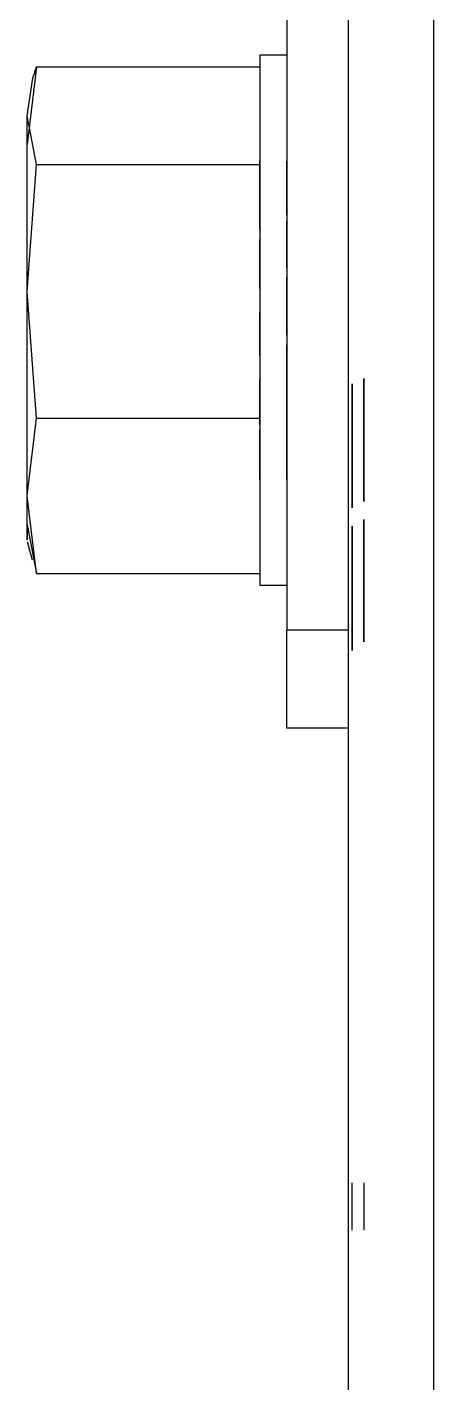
# Model space of a CAD drawing. Extents: x 8 to 102, y 11 to 162.
# Drawn here: x 65.169 to 65.685, y 103.661 to 105.382 of the extents above; entities that cross this region are included whole.
import ezdxf

# ---------------------------------------------------------------- set-up
doc = ezdxf.new("R2010")
doc.units = 0
doc.header["$MEASUREMENT"] = 0
doc.layers.add('TFR-TRI3', color=7, linetype='CONTINUOUS')

msp = doc.modelspace()

# ---------------------------------------------------------------- linework, layer by layer
at = {"layer": 'TFR-TRI3', "color": 113, "linetype": 'CONTINUOUS'}
for p, q in [((65.6848, 11.26), (65.6848, 107.017)), ((65.5763, 104.5872), (65.5763, 13.6943))]:
    msp.add_line(p, q, dxfattribs=at)
at = {"layer": 'TFR-TRI3', "color": 11, "linetype": 'CONTINUOUS'}
for p, q in [((65.4983, 106.995), (65.4983, 104.617)), ((65.5763, 106.995), (65.5763, 104.617)), ((65.4983, 104.617), (65.5763, 104.617)), ((65.4983, 104.5286), (65.4983, 104.617)), ((65.5763, 104.617), (65.5763, 104.5286)), ((65.4983, 104.492), (65.4983, 104.5286)), ((65.5763, 104.5286), (65.5763, 104.492)), ((65.5763, 104.492), (65.4983, 104.492))]:
    msp.add_line(p, q, dxfattribs=at)
at = {"layer": 'TFR-TRI3', "color": 2, "linetype": 'CONTINUOUS'}
for p, q in [((65.4643, 105.3463), (65.4643, 105.326)), ((65.4983, 105.3463), (65.4643, 105.3463)), ((65.4643, 105.326), (65.4643, 105.2676)), ((65.4643, 105.2676), (65.4643, 105.1781)), ((65.4643, 105.2122), (65.4643, 105.2112)), ((65.4643, 105.2091), (65.4643, 105.2122)), ((65.4643, 105.2112), (65.4643, 105.2082)), ((65.4643, 105.2074), (65.4643, 105.2091)), ((65.4643, 105.2082), (65.4643, 105.1757)), ((65.4643, 105.2041), (65.4643, 105.2074)), ((65.4643, 105.1711), (65.4643, 105.2041)), ((65.4983, 105.212), (65.4983, 105.2107)), ((65.4983, 105.2108), (65.4983, 105.212)), ((65.4983, 105.2077), (65.4983, 105.2108)), ((65.4983, 105.2107), (65.4983, 105.2093)), ((65.4983, 105.2093), (65.4983, 105.206)), ((65.4983, 105.175), (65.4983, 105.2077)), ((65.4983, 105.206), (65.4983, 105.1731)), ((65.4643, 105.1982), (65.4643, 105.2005)), ((65.4643, 105.2005), (65.4643, 105.2003)), ((65.4643, 105.2003), (65.4643, 105.1859)), ((65.4643, 105.1696), (65.4643, 105.1982)), ((65.4643, 105.1859), (65.4643, 105.1833)), ((65.4643, 105.1852), (65.4643, 105.1835)), ((65.4643, 105.1844), (65.4643, 105.1852)), ((65.4983, 105.1962), (65.4983, 105.1966)), ((65.4983, 105.1966), (65.4983, 105.1945)), ((65.4983, 105.1802), (65.4983, 105.1962)), ((65.4983, 105.1945), (65.4983, 105.1668)), ((65.4983, 105.1897), (65.4983, 105.1919)), ((65.4983, 105.1919), (65.4983, 105.1912)), ((65.4983, 105.1912), (65.4983, 105.1715)), ((65.4983, 105.1623), (65.4983, 105.1897)), ((65.4643, 105.1645), (65.4643, 105.1844)), ((65.4643, 105.1835), (65.4643, 105.1584)), ((65.4643, 105.1833), (65.4643, 105.1797)), ((65.4643, 105.1797), (65.4643, 105.1487)), ((65.4643, 105.1781), (65.4643, 105.0684)), ((65.4643, 105.1737), (65.4643, 105.1757)), ((65.4643, 105.1696), (65.4643, 105.1737)), ((65.4643, 105.1711), (65.4643, 105.1657)), ((65.4983, 105.1775), (65.4983, 105.1802)), ((65.4983, 105.1738), (65.4983, 105.1775)), ((65.4983, 105.175), (65.4983, 105.1719)), ((65.4983, 105.1435), (65.4983, 105.1738)), ((65.4983, 105.1686), (65.4983, 105.1731)), ((65.4983, 105.1719), (65.4983, 105.1668)), ((65.4983, 105.1715), (65.4983, 105.1686)), ((65.4983, 105.1623), (65.4983, 105.1686)), ((65.4983, 105.1686), (65.4983, 105.165)), ((65.4643, 105.1657), (65.4643, 105.1584)), ((65.4643, 105.1615), (65.4643, 105.1645)), ((65.4643, 105.1579), (65.4643, 105.1615)), ((65.4643, 105.1295), (65.4643, 105.1579)), ((65.4983, 105.165), (65.4983, 105.1356)), ((65.4643, 105.1378), (65.4643, 105.1487)), ((65.4643, 105.1449), (65.4643, 105.1428)), ((65.4643, 105.144), (65.4643, 105.1449)), ((65.4643, 105.1253), (65.4643, 105.144)), ((65.4643, 105.1428), (65.4643, 105.1125)), ((65.4643, 105.1253), (65.4643, 105.1378)), ((65.4983, 105.1435), (65.4983, 105.1317)), ((65.4983, 105.1229), (65.4983, 105.1356)), ((65.4983, 105.1318), (65.4983, 105.134)), ((65.4983, 105.134), (65.4983, 105.1336)), ((65.4983, 105.1336), (65.4983, 105.1185)), ((65.4643, 105.1295), (65.4643, 105.116)), ((65.4983, 105.1028), (65.4983, 105.1318)), ((65.4983, 105.1317), (65.4983, 105.1185)), ((65.4983, 105.1088), (65.4983, 105.1229)), ((65.4983, 105.1217), (65.4983, 105.1193)), ((65.4983, 105.1216), (65.4983, 105.1217)), ((65.4983, 105.1088), (65.4983, 105.1216)), ((65.4983, 105.1193), (65.4983, 105.089)), ((65.4643, 105.116), (65.4643, 105.1013)), ((65.4643, 105.1125), (65.4643, 105.109)), ((65.4643, 105.1123), (65.4643, 105.1124)), ((65.4643, 105.1124), (65.4643, 105.1013)), ((65.4643, 105.1097), (65.4643, 105.1123)), ((65.4643, 105.0786), (65.4643, 105.1097)), ((65.4643, 105.109), (65.4643, 105.1058)), ((65.4643, 105.1058), (65.4643, 105.0845)), ((65.4983, 105.0992), (65.4983, 105.1028)), ((65.4983, 105.0961), (65.4983, 105.0992)), ((65.4643, 105.0677), (65.4643, 105.0845)), ((65.4983, 105.0762), (65.4983, 105.0961)), ((65.4983, 105.089), (65.4983, 105.0854)), ((65.4983, 105.0854), (65.4983, 105.0824)), ((65.4983, 105.0824), (65.4983, 105.0646)), ((65.4643, 105.075), (65.4643, 105.0786)), ((65.4643, 105.0722), (65.4643, 105.075)), ((65.4643, 105.0558), (65.4643, 105.0722)), ((65.4643, 105.0684), (65.4643, 104.9516)), ((65.4643, 105.0501), (65.4643, 105.0677)), ((65.4983, 105.0762), (65.4983, 105.059)), ((65.4983, 105.0469), (65.4983, 105.0646)), ((65.4643, 105.0558), (65.4643, 105.0379)), ((65.4643, 105.0503), (65.4643, 105.049)), ((65.4643, 105.0501), (65.4643, 105.0503)), ((65.4643, 105.049), (65.4643, 105.0458)), ((65.4983, 105.059), (65.4983, 105.0412)), ((65.4643, 105.0458), (65.4643, 105.0116)), ((65.4643, 105.0379), (65.4643, 105.0197)), ((65.4983, 105.0288), (65.4983, 105.0469)), ((65.4983, 105.0396), (65.4983, 105.0412)), ((65.4983, 105.0381), (65.4983, 105.0396)), ((65.4983, 105.0348), (65.4983, 105.0381)), ((65.4983, 105.0005), (65.4983, 105.0348)), ((65.4643, 105.0138), (65.4643, 105.0197)), ((65.4643, 105.0119), (65.4643, 105.0138)), ((65.4983, 105.0288), (65.4983, 105.0247)), ((65.4983, 105.0247), (65.4983, 105.023)), ((65.4983, 105.023), (65.4983, 105.0196)), ((65.4983, 105.0196), (65.4983, 104.9853)), ((65.4643, 105.0084), (65.4643, 105.0119)), ((65.4643, 105.0116), (65.4643, 105.0081)), ((65.4643, 104.9743), (65.4643, 105.0084)), ((65.4643, 105.0081), (65.4643, 105.0062)), ((65.4643, 105.0062), (65.4643, 105.0003)), ((65.4643, 104.9821), (65.4643, 105.0003)), ((65.4983, 104.9971), (65.4983, 105.0005)), ((65.4983, 104.9953), (65.4983, 104.9971)), ((65.4643, 104.9642), (65.4643, 104.9821)), ((65.4983, 104.9912), (65.4983, 104.9953)), ((65.4983, 104.9912), (65.4983, 104.9731)), ((65.4983, 104.9853), (65.4983, 104.982)), ((65.4983, 104.982), (65.4983, 104.9805)), ((65.4983, 104.9805), (65.4983, 104.9789)), ((65.4983, 104.961), (65.4983, 104.9789)), ((65.4643, 104.971), (65.4643, 104.9743)), ((65.4643, 104.9697), (65.4643, 104.971)), ((65.4643, 104.9699), (65.4643, 104.9697)), ((65.4643, 104.9699), (65.4643, 104.9524)), ((65.4643, 104.9642), (65.4643, 104.9479)), ((65.4983, 104.9731), (65.4983, 104.9555)), ((65.4643, 104.9524), (65.4643, 104.9356)), ((65.4643, 104.9516), (65.4643, 104.8419)), ((65.4643, 104.9479), (65.4643, 104.9451)), ((65.4643, 104.9451), (65.4643, 104.9415)), ((65.4983, 104.9438), (65.4983, 104.961)), ((65.4983, 104.9376), (65.4983, 104.9555)), ((65.4643, 104.9415), (65.4643, 104.9103)), ((65.4643, 104.9142), (65.4643, 104.9356)), ((65.4983, 104.9438), (65.4983, 104.9239)), ((65.4983, 104.9347), (65.4983, 104.9376)), ((65.4983, 104.9311), (65.4983, 104.9347)), ((65.4983, 104.9008), (65.4983, 104.9311)), ((65.4643, 104.9077), (65.4643, 104.9188)), ((65.4643, 104.904), (65.4643, 104.9188)), ((65.4643, 104.911), (65.4643, 104.9142)), ((65.4643, 104.9075), (65.4643, 104.911)), ((65.4643, 104.9103), (65.4643, 104.9078)), ((65.4983, 104.9239), (65.4983, 104.9208)), ((65.4983, 104.9208), (65.4983, 104.9173)), ((65.4983, 104.9173), (65.4983, 104.8882)), ((65.4983, 104.9113), (65.4983, 104.8971)), ((65.4983, 104.9113), (65.4983, 104.8985)), ((65.4643, 104.9078), (65.4643, 104.9077)), ((65.4643, 104.8795), (65.4643, 104.9075)), ((65.4643, 104.8906), (65.4643, 104.904)), ((65.4643, 104.8948), (65.4643, 104.8781)), ((65.4643, 104.8948), (65.4643, 104.8823)), ((65.4983, 104.8865), (65.4983, 104.9015)), ((65.4983, 104.8883), (65.4983, 104.9015)), ((65.4983, 104.8984), (65.4983, 104.9008)), ((65.4983, 104.8985), (65.4983, 104.8984)), ((65.4983, 104.8971), (65.4983, 104.8844)), ((65.4643, 104.8906), (65.4643, 104.8621)), ((65.4643, 104.8823), (65.4643, 104.8713)), ((65.4643, 104.8775), (65.4643, 104.8795)), ((65.4643, 104.8781), (65.4643, 104.8775)), ((65.4983, 104.8766), (65.4983, 104.8883)), ((65.4983, 104.8882), (65.4983, 104.8861)), ((65.4983, 104.8861), (65.4983, 104.8865)), ((65.4983, 104.8551), (65.4983, 104.8844)), ((65.4983, 104.8766), (65.4983, 104.8479)), ((65.4643, 104.8403), (65.4643, 104.8713)), ((65.4643, 104.8621), (65.4643, 104.8585)), ((65.4643, 104.8543), (65.4643, 104.8617)), ((65.4643, 104.8365), (65.4643, 104.8617)), ((65.4643, 104.8585), (65.4643, 104.8555)), ((65.4643, 104.8555), (65.4643, 104.8357)), ((65.4643, 104.8489), (65.4643, 104.8543)), ((65.4643, 104.8505), (65.4643, 104.8464)), ((65.4643, 104.8505), (65.4643, 104.8218)), ((65.4643, 104.8489), (65.4643, 104.8167)), ((65.4643, 104.8464), (65.4643, 104.8443)), ((65.4643, 104.8119), (65.4643, 104.8443)), ((65.4643, 104.8419), (65.4643, 104.7524)), ((65.4983, 104.8578), (65.4983, 104.8514)), ((65.4983, 104.8578), (65.4983, 104.8315)), ((65.4983, 104.8515), (65.4983, 104.8551)), ((65.4983, 104.8482), (65.4983, 104.8532)), ((65.4983, 104.8255), (65.4983, 104.8532)), ((65.4983, 104.8486), (65.4983, 104.8515)), ((65.4983, 104.8514), (65.4983, 104.847)), ((65.4983, 104.8303), (65.4983, 104.8486)), ((65.4983, 104.8451), (65.4983, 104.8482)), ((65.4983, 104.8479), (65.4983, 104.8441)), ((65.4983, 104.8141), (65.4983, 104.847)), ((65.4983, 104.8451), (65.4983, 104.8124)), ((65.4983, 104.8441), (65.4983, 104.8412)), ((65.4983, 104.8412), (65.4983, 104.8238)), ((65.4643, 104.8367), (65.4643, 104.8403)), ((65.4643, 104.8341), (65.4643, 104.8367)), ((65.4643, 104.8348), (65.4643, 104.8365)), ((65.4643, 104.8357), (65.4643, 104.8348)), ((65.4643, 104.8198), (65.4643, 104.8341)), ((65.4983, 104.8315), (65.4983, 104.8296)), ((65.4983, 104.8296), (65.4983, 104.8303)), ((65.4983, 104.8234), (65.4983, 104.8255)), ((65.4983, 104.8238), (65.4983, 104.8234)), ((65.4643, 104.8218), (65.4643, 104.8196)), ((65.4643, 104.8196), (65.4643, 104.8198)), ((65.4643, 104.8167), (65.4643, 104.813)), ((65.4643, 104.813), (65.4643, 104.8112)), ((65.4643, 104.8088), (65.4643, 104.8119)), ((65.4643, 104.8112), (65.4643, 104.8078)), ((65.4643, 104.8078), (65.4643, 104.8088)), ((65.4983, 104.8108), (65.4983, 104.8141)), ((65.4983, 104.8124), (65.4983, 104.8092)), ((65.4983, 104.8093), (65.4983, 104.8108)), ((65.4983, 104.808), (65.4983, 104.8093)), ((65.4983, 104.8092), (65.4983, 104.808)), ((65.4643, 104.7524), (65.4643, 104.6941)), ((65.4643, 104.6941), (65.4643, 104.6738)), ((65.4643, 104.6738), (65.4983, 104.6738))]:
    msp.add_line(p, q, dxfattribs=at)
at = {"layer": 'TFR-TRI3', "color": 3, "linetype": 'CONTINUOUS'}
for p, q in [((65.181, 105.3317), (65.1693, 105.233)), ((65.1764, 105.3174), (65.181, 105.3317)), ((65.181, 105.3317), (65.4643, 105.3317)), ((65.1693, 105.2696), (65.1764, 105.3174)), ((65.1693, 105.181), (65.1693, 105.2696)), ((65.181, 105.2075), (65.1693, 105.2696)), ((65.1693, 105.0466), (65.181, 105.2075)), ((65.181, 105.2075), (65.4643, 105.2075)), ((65.1693, 105.0466), (65.1693, 105.181)), ((65.181, 104.8858), (65.1693, 105.0466)), ((65.1693, 104.9024), (65.1693, 105.0466)), ((65.5813, 104.9291), (65.5813, 104.7719)), ((65.5813, 104.8125), (65.5813, 104.9291)), ((65.5813, 104.9288), (65.5813, 104.9273)), ((65.5813, 104.9238), (65.5813, 104.9288)), ((65.5813, 104.9273), (65.5813, 104.923)), ((65.5963, 104.9359), (65.5963, 104.9056)), ((65.5963, 104.9286), (65.5963, 104.9359)), ((65.5963, 104.9037), (65.5963, 104.9308)), ((65.5963, 104.9308), (65.5963, 104.908)), ((65.5963, 104.9127), (65.5963, 104.9286)), ((65.5813, 104.9088), (65.5813, 104.9238)), ((65.5813, 104.923), (65.5813, 104.9152)), ((65.5813, 104.9152), (65.5813, 104.9036)), ((65.5963, 104.8895), (65.5963, 104.9127)), ((65.1693, 104.787), (65.1693, 104.9024)), ((65.5813, 104.8853), (65.5813, 104.9088)), ((65.5813, 104.9036), (65.5813, 104.8855)), ((65.5813, 104.8954), (65.5813, 104.8988)), ((65.5813, 104.8988), (65.5813, 104.8957)), ((65.5813, 104.8957), (65.5813, 104.8864)), ((65.5813, 104.8851), (65.5813, 104.8954)), ((65.5963, 104.908), (65.5963, 104.7911)), ((65.5963, 104.9056), (65.5963, 104.9)), ((65.5963, 104.896), (65.5963, 104.9037)), ((65.5963, 104.9), (65.5963, 104.89)), ((65.5963, 104.8849), (65.5963, 104.8976)), ((65.5963, 104.8976), (65.5963, 104.8759)), ((65.5963, 104.886), (65.5963, 104.896)), ((65.1693, 104.787), (65.181, 104.8858)), ((65.181, 104.8858), (65.4643, 104.8858)), ((65.5813, 104.8864), (65.5813, 104.8721)), ((65.5813, 104.8855), (65.5813, 104.8586)), ((65.5813, 104.8547), (65.5813, 104.8853)), ((65.5813, 104.8652), (65.5813, 104.8851)), ((65.5963, 104.89), (65.5963, 104.8765)), ((65.5963, 104.8604), (65.5963, 104.8895)), ((65.5963, 104.8741), (65.5963, 104.886)), ((65.5963, 104.7911), (65.5963, 104.8849)), ((65.5963, 104.8765), (65.5963, 104.8604)), ((65.5963, 104.8759), (65.5963, 104.8532)), ((65.5813, 104.8721), (65.5813, 104.854)), ((65.5813, 104.8327), (65.5813, 104.8652)), ((65.5813, 104.8586), (65.5813, 104.837)), ((65.5963, 104.8609), (65.5963, 104.8741)), ((65.5963, 104.8406), (65.5963, 104.8609)), ((65.5963, 104.8254), (65.5963, 104.8604)), ((65.5963, 104.8604), (65.5963, 104.8412)), ((65.5813, 104.8242), (65.5813, 104.8547)), ((65.5813, 104.854), (65.5813, 104.8351)), ((65.5963, 104.8532), (65.5963, 104.8248)), ((65.5963, 104.8412), (65.5963, 104.8251)), ((65.5813, 104.837), (65.5813, 104.8248)), ((65.5813, 104.8351), (65.5813, 104.8202)), ((65.5813, 104.8107), (65.5813, 104.8327)), ((65.5813, 104.8248), (65.5813, 104.818)), ((65.5813, 104.8007), (65.5813, 104.8242)), ((65.5963, 104.8246), (65.5963, 104.8406)), ((65.5963, 104.7987), (65.5963, 104.8254)), ((65.5963, 104.8251), (65.5963, 104.8143)), ((65.5963, 104.8248), (65.5963, 104.8012)), ((65.5963, 104.8141), (65.5963, 104.8246)), ((65.5813, 104.8202), (65.5813, 104.8107)), ((65.5813, 104.818), (65.5813, 104.8125)), ((65.5813, 104.8107), (65.5813, 104.8075)), ((65.5813, 104.7946), (65.5813, 104.8107)), ((65.5813, 104.8075), (65.5813, 104.7775)), ((65.5963, 104.8143), (65.5963, 104.8107)), ((65.5963, 104.8107), (65.5963, 104.8141)), ((65.5813, 104.7848), (65.5813, 104.8007)), ((65.5813, 104.7831), (65.5813, 104.7946)), ((65.5963, 104.8012), (65.5963, 104.7854)), ((65.5963, 104.7847), (65.5963, 104.7987)), ((65.181, 104.6883), (65.1693, 104.787)), ((65.1693, 104.7314), (65.1693, 104.787)), ((65.5813, 104.7775), (65.5813, 104.7848)), ((65.5813, 104.7754), (65.5813, 104.7831)), ((65.5813, 104.7726), (65.5813, 104.7754)), ((65.5813, 104.7719), (65.5813, 104.7726)), ((65.5963, 104.7854), (65.5963, 104.7801)), ((65.5963, 104.7801), (65.5963, 104.7847)), ((65.5963, 104.6016), (65.5963, 104.757)), ((65.5963, 104.757), (65.5963, 104.7563)), ((65.5963, 104.7563), (65.5963, 104.7536)), ((65.1693, 104.7504), (65.181, 104.6883)), ((65.1693, 104.7504), (65.1693, 104.7314)), ((65.5813, 104.7486), (65.5813, 104.7439)), ((65.5813, 104.7432), (65.5813, 104.7486)), ((65.5813, 104.7439), (65.5813, 104.7297)), ((65.5813, 104.7272), (65.5813, 104.7432)), ((65.5963, 104.7536), (65.5963, 104.7459)), ((65.5963, 104.7515), (65.5963, 104.7442)), ((65.5963, 104.7219), (65.5963, 104.7515)), ((65.5963, 104.7459), (65.5963, 104.7346)), ((65.5963, 104.7442), (65.5963, 104.7286)), ((65.1693, 104.729), (65.1756, 104.7058)), ((65.5813, 104.6192), (65.5813, 104.7374)), ((65.5813, 104.7374), (65.5813, 104.6425)), ((65.5813, 104.7297), (65.5813, 104.7027)), ((65.5813, 104.7033), (65.5813, 104.7272)), ((65.5963, 104.7346), (65.5963, 104.7186)), ((65.5963, 104.7286), (65.5963, 104.7053)), ((65.5963, 104.7186), (65.5963, 104.7219)), ((65.5813, 104.7176), (65.5813, 104.7141)), ((65.5813, 104.7139), (65.5813, 104.7176)), ((65.5813, 104.7141), (65.5813, 104.7035)), ((65.5813, 104.703), (65.5813, 104.7139)), ((65.5813, 104.7035), (65.5813, 104.6874)), ((65.5813, 104.6746), (65.5813, 104.7033)), ((65.5963, 104.7186), (65.5963, 104.6969)), ((65.5963, 104.7092), (65.5963, 104.7186)), ((65.5963, 104.7114), (65.5963, 104.7168)), ((65.5963, 104.7168), (65.5963, 104.6016)), ((65.5963, 104.7047), (65.5963, 104.7114)), ((65.5963, 104.6946), (65.5963, 104.7092)), ((65.5963, 104.7053), (65.5963, 104.6752)), ((65.5963, 104.6927), (65.5963, 104.7047)), ((65.181, 104.6883), (65.4643, 104.6883)), ((65.5813, 104.6868), (65.5813, 104.703)), ((65.5813, 104.7027), (65.5813, 104.6673)), ((65.5813, 104.6874), (65.5813, 104.6668)), ((65.5813, 104.6673), (65.5813, 104.6868)), ((65.5963, 104.6969), (65.5963, 104.6647)), ((65.5963, 104.6758), (65.5963, 104.6946)), ((65.5963, 104.6714), (65.5963, 104.6927)), ((65.5813, 104.6517), (65.5813, 104.6746)), ((65.5963, 104.658), (65.5963, 104.6758)), ((65.5963, 104.6752), (65.5963, 104.6449)), ((65.5963, 104.6447), (65.5963, 104.6714)), ((65.5813, 104.6673), (65.5813, 104.6379)), ((65.5813, 104.6511), (65.5813, 104.6673)), ((65.5813, 104.6668), (65.5813, 104.6534)), ((65.5813, 104.6534), (65.5813, 104.6414)), ((65.5813, 104.6297), (65.5813, 104.6517)), ((65.5963, 104.6647), (65.5963, 104.6451)), ((65.5963, 104.6439), (65.5963, 104.658)), ((65.5813, 104.6374), (65.5813, 104.6511)), ((65.5813, 104.6425), (65.5813, 104.6297)), ((65.5813, 104.6414), (65.5813, 104.6312)), ((65.5813, 104.6379), (65.5813, 104.6144)), ((65.5813, 104.6273), (65.5813, 104.6374)), ((65.5963, 104.6451), (65.5963, 104.635)), ((65.5963, 104.6449), (65.5963, 104.6216)), ((65.5963, 104.6268), (65.5963, 104.6447)), ((65.5963, 104.6347), (65.5963, 104.6439)), ((65.5963, 104.635), (65.5963, 104.6316)), ((65.5963, 104.6316), (65.5963, 104.6347)), ((65.5813, 104.6312), (65.5813, 104.6235)), ((65.5813, 104.6215), (65.5813, 104.6273)), ((65.5813, 104.6235), (65.5813, 104.5961)), ((65.5813, 104.5909), (65.5813, 104.6215)), ((65.5813, 104.5961), (65.5813, 104.6192)), ((65.5963, 104.6154), (65.5963, 104.6268)), ((65.5963, 104.6216), (65.5963, 104.6069)), ((65.5813, 104.6144), (65.5813, 104.5983)), ((65.5963, 104.6077), (65.5963, 104.6154)), ((65.5963, 104.6034), (65.5963, 104.6077)), ((65.5963, 104.6069), (65.5963, 104.6019)), ((65.5963, 104.6019), (65.5963, 104.6034)), ((65.5813, 104.5983), (65.5813, 104.5909)), ((65.5813, 103.855), (65.5813, 103.915)), ((65.5813, 103.855), (65.5813, 103.915)), ((65.5963, 103.9151), (65.5963, 103.8551)), ((65.5963, 103.9151), (65.5963, 103.8551))]:
    msp.add_line(p, q, dxfattribs=at)

doc.saveas('drawing.dxf')
